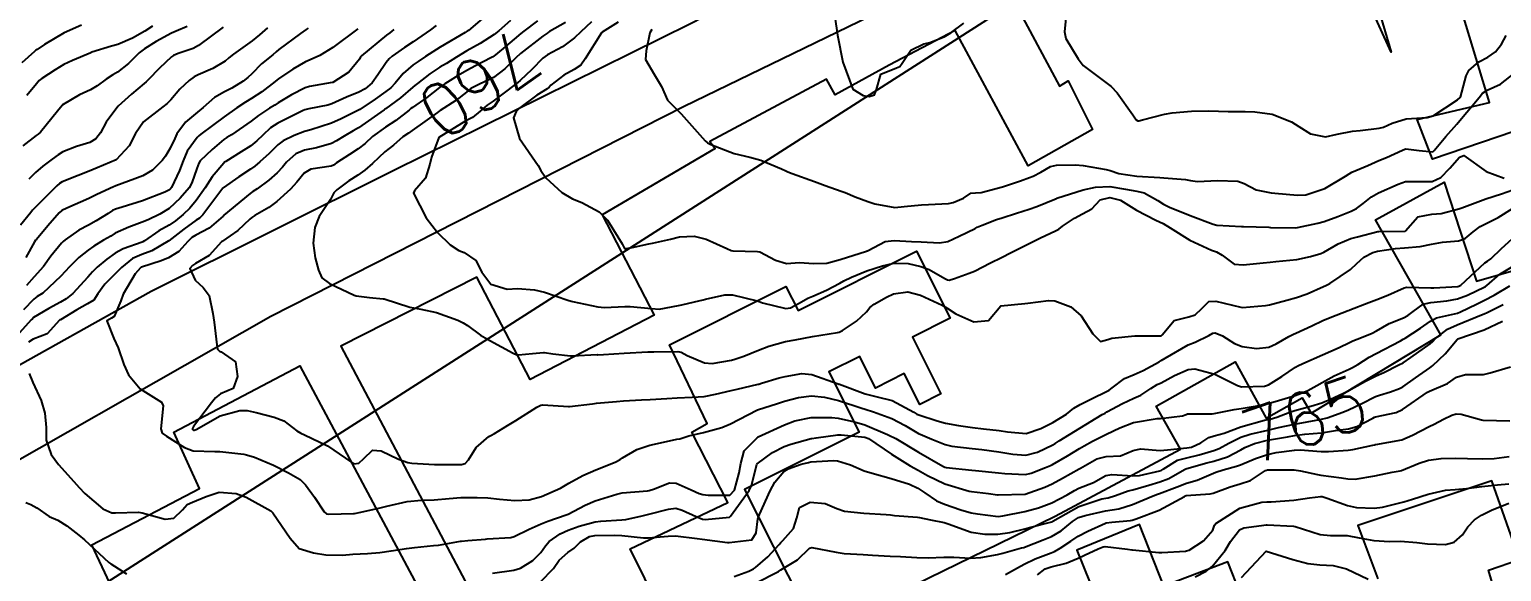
# Model space of a CAD drawing. Header units: metres. Extents: x 318500 to 325275, y 7408834 to 7428799.
# Drawn here: x 321971.7 to 322081.3, y 7422186.2 to 7422226.6 of the extents above; entities that cross this region are included whole.
import ezdxf
from ezdxf.enums import TextEntityAlignment as Align

# ---------------------------------------------------------------- set-up
doc = ezdxf.new("R2010")
doc.units = ezdxf.units.M
doc.header["$MEASUREMENT"] = 0
doc.layers.add('_TEXTO_CONGELA', color=45, linetype='Continuous', plot=False)
for name, color, linetype in [('Cotas', 45, 'Continuous'), ('Curvas de Nivel 1m', 11, 'Continuous'), ('Curvas de Nivel 5m', 15, 'Continuous'), ('Edificações', 30, 'Continuous'), ('Vias Primárias', 230, 'Continuous')]:
    doc.layers.add(name, color=color, linetype=linetype)
doc.styles.add('Style-STANDARD', font='STANDARD.shx')

msp = doc.modelspace()

# ---------------------------------------------------------------- linework, layer by layer
at = {"layer": '_TEXTO_CONGELA'}
msp.add_line((321755.82, 7422043.59), (322157.48, 7422300.57), dxfattribs=at)
at = {"layer": 'Curvas de Nivel 1m', "flags": 128}
for points, elevation in [([(322005.41, 7422227.38), (322004.37, 7422226.51), (322004.32, 7422226.47), (322004.28, 7422226.45), (322004.12, 7422226.36), (322002.27, 7422225.25), (322001.17, 7422224.56), (322000.63, 7422224.19), (322000.25, 7422223.94), (321999.51, 7422223.31), (321998.92, 7422222.58), (321998.59, 7422222.22), (321998.22, 7422221.95), (321997.42, 7422221.39), (321996.29, 7422220.62), (321996.2, 7422220.56), (321994.91, 7422219.92), (321994.19, 7422219.6), (321992.63, 7422219.11), (321992.18, 7422218.97), (321991.39, 7422218.68), (321990.57, 7422218.29), (321990.17, 7422217.98), (321989.53, 7422217.33), (321988.83, 7422216.71), (321988.46, 7422216.4), (321988.14, 7422216.17), (321987.27, 7422215.59), (321986.12, 7422214.79), (321986.1, 7422214.77), (321986.09, 7422214.75), (321986.02, 7422214.66), (321984.6, 7422212.77), (321984.34, 7422212.53), (321984.09, 7422212.36), (321983.17, 7422211.7), (321982.07, 7422210.83), (321982.05, 7422210.82), (321982.02, 7422210.8), (321980.79, 7422210.09), (321980.05, 7422209.81), (321979.37, 7422209.52), (321978.55, 7422208.85), (321978.03, 7422208.32), (321977.3, 7422207.59), (321976.79, 7422206.87), (321976.47, 7422206.42), (321976.01, 7422206.13), (321975.21, 7422205.69), (321973.99, 7422204.95), (321973.96, 7422204.94), (321973.93, 7422204.91), (321973.01, 7422203.89), (321971.97, 7422203.51), (321971.62, 7422203.29)], 763), ([(322007.51, 7422227.25), (322006.63, 7422226.48), (322006.28, 7422226.2), (322005.24, 7422225.53), (322004.26, 7422224.98), (322003.49, 7422224.52), (322002.73, 7422224.05), (322002.25, 7422223.76), (322001.51, 7422223.28), (322000.58, 7422222.56), (322000.39, 7422222.41), (322000.23, 7422222.27), (321999.31, 7422221.48), (321998.2, 7422220.67), (321998.16, 7422220.64), (321998.09, 7422220.59), (321996.19, 7422219.26), (321995.79, 7422219.02), (321995.11, 7422218.63), (321994.54, 7422218.27), (321994.17, 7422218.08), (321993.07, 7422217.75), (321992.16, 7422217.59), (321991.52, 7422217.32), (321990.83, 7422216.69), (321990.52, 7422216.32), (321990.14, 7422215.9), (321989.5, 7422215.34), (321988.64, 7422214.71), (321988.32, 7422214.51), (321988.12, 7422214.36), (321986.17, 7422212.75), (321986.13, 7422212.72), (321986.1, 7422212.68), (321985.08, 7422211.77), (321984.08, 7422211.26), (321983.77, 7422211.08), (321983.49, 7422210.79), (321982.82, 7422210.03), (321982.05, 7422209.57), (321981.5, 7422209.35), (321980.04, 7422208.88), (321980, 7422208.87), (321979.96, 7422208.83), (321979.57, 7422208.37), (321978.67, 7422206.85), (321978.5, 7422206.36), (321978, 7422205.2), (321977.79, 7422205.06), (321977.46, 7422204.87), (321977.97, 7422203.54), (321978.29, 7422202.85), (321978.72, 7422201.62), (321979.06, 7422200.84), (321979.92, 7422199.8), (321981.52, 7422198.81), (321981.64, 7422198.54), (321981.48, 7422196.81), (321981.57, 7422196.49), (321981.88, 7422196.27), (321983.22, 7422195.43), (321983.87, 7422195.18), (321985.49, 7422195.13), (321985.87, 7422195.14), (321987.65, 7422194.93), (321987.86, 7422194.89), (321988.44, 7422194.71), (321989.85, 7422194.11), (321990.98, 7422193.55), (321991.84, 7422193.04), (321992.24, 7422192.66), (321992.9, 7422191.73), (321993.62, 7422190.64), (321993.81, 7422190.48), (321993.99, 7422190.45), (321995.81, 7422190.51), (321995.9, 7422190.52), (321996.36, 7422190.61), (321997.81, 7422190.93), (321998.29, 7422191.06), (321999.82, 7422191.41), (322000.87, 7422191.5), (322001.82, 7422191.53), (322002.94, 7422191.64), (322003.82, 7422191.7), (322005.03, 7422191.7), (322005.82, 7422191.68), (322006.7, 7422191.59), (322007.82, 7422191.47), (322008.89, 7422191.52), (322009.82, 7422191.78), (322011.22, 7422192.41), (322011.61, 7422192.62), (322011.84, 7422192.76), (322012.89, 7422193.35), (322013.85, 7422193.77), (322014.3, 7422193.93), (322015.35, 7422194.36), (322015.67, 7422194.54), (322015.86, 7422194.67), (322016.92, 7422195.29), (322017.88, 7422195.61), (322018.45, 7422195.74), (322019.89, 7422196.04), (322020.11, 7422196.07), (322020.78, 7422196.29), (322021.89, 7422196.55), (322023.24, 7422196.92), (322023.9, 7422197.2), (322025.86, 7422198.22), (322025.9, 7422198.24), (322027.4, 7422198.72), (322027.92, 7422198.88), (322028.95, 7422199.16), (322029.93, 7422199.28), (322030.89, 7422199.19), (322031.92, 7422198.92), (322033.67, 7422198.35), (322033.91, 7422198.28), (322034.53, 7422198.1), (322035.91, 7422197.6), (322036.89, 7422197.07), (322037.89, 7422196.48), (322038.18, 7422196.34), (322038.88, 7422196.05), (322039.88, 7422195.65), (322040.38, 7422195.53), (322041.88, 7422195.36), (322042.61, 7422195.27), (322043.88, 7422195.1), (322044.91, 7422194.93), (322045.87, 7422194.87), (322046.74, 7422195.08), (322047.89, 7422195.64), (322048.07, 7422195.74), (322048.36, 7422195.92), (322049.9, 7422196.87), (322051.57, 7422197.88), (322051.78, 7422198), (322051.91, 7422198.08), (322053.08, 7422198.7), (322053.93, 7422199.1), (322054.44, 7422199.34), (322055.2, 7422199.83), (322055.65, 7422200.12), (322055.95, 7422200.26), (322056.96, 7422200.8), (322057.96, 7422201.23), (322058.47, 7422201.28), (322059.96, 7422200.89), (322061.64, 7422200.05), (322061.94, 7422199.95), (322063.65, 7422200.01), (322063.95, 7422200.11), (322064.95, 7422200.71), (322065.97, 7422201.42), (322066.14, 7422201.51), (322066.5, 7422201.68), (322067.98, 7422202.34), (322069.22, 7422202.88), (322069.99, 7422203.25), (322070.24, 7422203.37), (322070.88, 7422203.62), (322071.66, 7422203.94), (322072, 7422204.13), (322072.93, 7422204.68), (322074.01, 7422205.1), (322074.33, 7422205.26), (322074.72, 7422205.57), (322075.48, 7422206.1), (322076.03, 7422206.23), (322077.22, 7422206.35), (322078.03, 7422206.5), (322078.78, 7422206.78), (322080.05, 7422207.4), (322080.11, 7422207.43), (322080.2, 7422207.5), (322081.19, 7422208.35), (322082.06, 7422208.86)], 762), ([(322009.51, 7422227.22), (322008.5, 7422226.46), (322008.28, 7422226.28), (322006.96, 7422225.17), (322006.26, 7422224.59), (322006.2, 7422224.55), (322006.09, 7422224.49), (322004.89, 7422223.86), (322004.25, 7422223.53), (322003.6, 7422223.16), (322002.61, 7422222.53), (322002.39, 7422222.38), (322002.23, 7422222.25), (322001.27, 7422221.5), (322000.2, 7422220.76), (322000.09, 7422220.68), (321999.96, 7422220.57), (321998.97, 7422219.8), (321998.19, 7422219.31), (321997.23, 7422218.6), (321996.69, 7422218.09), (321996.17, 7422217.68), (321995.52, 7422217.26), (321994.56, 7422216.64), (321994.32, 7422216.47), (321994.15, 7422216.4), (321992.64, 7422216.17), (321992.14, 7422215.87), (321991.6, 7422215.21), (321991.12, 7422214.68), (321990.11, 7422213.76), (321989.5, 7422213.31), (321988.47, 7422212.72), (321988.24, 7422212.58), (321988.1, 7422212.44), (321987.21, 7422211.61), (321986.07, 7422210.8), (321986.04, 7422210.78), (321985.99, 7422210.75), (321985.08, 7422209.74), (321984.05, 7422209.13), (321983.83, 7422209), (321983.63, 7422208.78), (321984.03, 7422207.91), (321984.61, 7422207.36), (321985.06, 7422206.76), (321985.34, 7422205.42), (321985.44, 7422204.76), (321985.65, 7422203.07), (321985.69, 7422202.75), (321985.83, 7422202.62), (321985.96, 7422202.55), (321987.03, 7422201.81), (321987.19, 7422200.73), (321986.85, 7422199.82), (321985.92, 7422199.42), (321985.53, 7422199.14), (321985.25, 7422198.76), (321983.89, 7422196.99), (321983.82, 7422196.85), (321983.83, 7422196.78), (321983.89, 7422196.73), (321983.95, 7422196.72), (321984.1, 7422196.78), (321985.9, 7422197.78), (321987.36, 7422198.18), (321987.9, 7422198.18), (321988.57, 7422198.05), (321989.9, 7422197.68), (321990.62, 7422197.41), (321991.59, 7422196.67), (321991.89, 7422196.5), (321992.18, 7422196.37), (321993.87, 7422195.55), (321995.22, 7422194.63), (321995.85, 7422194.22), (321996.21, 7422194.26), (321996.58, 7422194.61), (321997.24, 7422195.22), (321997.87, 7422195.18), (321999.17, 7422194.57), (321999.86, 7422194.31), (322000.16, 7422194.25), (322001.85, 7422194.16), (322002.23, 7422194.16), (322003.85, 7422194.17), (322004.13, 7422194.23), (322004.39, 7422194.5), (322004.95, 7422195.42), (322005.89, 7422196.24), (322006.04, 7422196.32), (322006.31, 7422196.48), (322007.28, 7422197.08), (322007.9, 7422197.43), (322009.48, 7422198.44), (322009.76, 7422198.59), (322009.91, 7422198.61), (322011.83, 7422198.48), (322011.91, 7422198.49), (322013.61, 7422198.69), (322013.92, 7422198.73), (322015.41, 7422198.87), (322015.92, 7422198.91), (322017.26, 7422198.99), (322017.92, 7422199.01), (322019.16, 7422199.08), (322019.92, 7422199.13), (322021.04, 7422199.17), (322021.92, 7422199.24), (322022.78, 7422199.4), (322023.93, 7422199.67), (322024.39, 7422199.78), (322025.94, 7422200.15), (322026, 7422200.16), (322026.2, 7422200.22), (322027.52, 7422200.62), (322027.95, 7422200.73), (322029.19, 7422200.94), (322029.95, 7422200.87), (322031.9, 7422200.18), (322031.94, 7422200.16), (322032, 7422200.14), (322033.93, 7422199.43), (322034.81, 7422199.21), (322035.92, 7422198.92), (322037.54, 7422198.07), (322037.77, 7422197.92), (322037.91, 7422197.86), (322039.29, 7422197.42), (322039.9, 7422197.25), (322040.86, 7422197.06), (322041.9, 7422196.92), (322042.72, 7422196.82), (322043.9, 7422196.69), (322044.51, 7422196.59), (322045.9, 7422196.47), (322046.99, 7422196.84), (322047.9, 7422197.29), (322048.9, 7422197.92), (322049.46, 7422198.37), (322049.92, 7422198.63), (322050.76, 7422199.06), (322051.94, 7422199.63), (322052.1, 7422199.71), (322052.31, 7422199.87), (322053.24, 7422200.57), (322053.96, 7422200.88), (322054.63, 7422201.17), (322055.82, 7422201.82), (322055.97, 7422201.91), (322056.25, 7422202.09), (322057.98, 7422203.07), (322058.48, 7422203.29), (322059.5, 7422203.77), (322059.81, 7422203.95), (322059.99, 7422203.98), (322060.53, 7422203.76), (322061.43, 7422203.19), (322061.98, 7422202.96), (322063.07, 7422202.81), (322063.98, 7422202.91), (322064.53, 7422203.16), (322065.46, 7422203.7), (322065.81, 7422203.88), (322065.99, 7422203.96), (322067.17, 7422204.5), (322068.01, 7422204.89), (322068.55, 7422205.11), (322069.89, 7422205.63), (322069.98, 7422205.67), (322070.02, 7422205.68), (322071.42, 7422206.23), (322072.03, 7422206.47), (322072.84, 7422206.79), (322074.05, 7422207.34), (322074.25, 7422207.37), (322076.05, 7422207.33), (322076.27, 7422207.33), (322078.05, 7422207.42), (322078.13, 7422207.44), (322078.27, 7422207.53), (322080.07, 7422209.18), (322080.25, 7422209.31), (322080.5, 7422209.5), (322081.3, 7422210.27), (322082.09, 7422210.99)], 761), ([(322031.67, 7422227.51), (322031.86, 7422226.15), (322032.26, 7422224.14), (322032.99, 7422222.13), (322033.77, 7422221.66), (322034.22, 7422221.58), (322034.61, 7422221.72), (322034.77, 7422222.1), (322035.09, 7422223.26), (322036.25, 7422223.72), (322036.51, 7422223.83), (322036.68, 7422224.08), (322037.31, 7422225.04), (322038.28, 7422225.5), (322038.73, 7422225.61), (322039.79, 7422226.04), (322040.29, 7422226.33), (322041.27, 7422227.05)], 756), ([(322048.9, 7422227.92), (322048.77, 7422226.4), (322048.87, 7422225.92), (322049.77, 7422224.4), (322050.15, 7422223.9), (322050.26, 7422223.81), (322050.56, 7422223.59), (322052.24, 7422222.34), (322052.68, 7422221.87), (322053.86, 7422220.21), (322054.11, 7422219.85), (322054.21, 7422219.77), (322054.29, 7422219.76), (322054.58, 7422219.84), (322056.21, 7422220.28), (322056.78, 7422220.37), (322058.22, 7422220.5), (322059.48, 7422220.52), (322060.22, 7422220.49), (322060.94, 7422220.48), (322062.22, 7422220.47), (322062.94, 7422220.45), (322064.22, 7422220.27), (322065.66, 7422219.7), (322066.21, 7422219.36), (322067.07, 7422218.8), (322068.19, 7422218.57), (322069.06, 7422218.79), (322070.2, 7422218.99), (322070.77, 7422219.06), (322072.2, 7422219.22), (322072.51, 7422219.3), (322073.15, 7422219.6), (322074.21, 7422219.93), (322075.76, 7422220.02), (322076.22, 7422220.14), (322078.02, 7422221.33), (322078.23, 7422221.5), (322078.25, 7422221.53), (322078.66, 7422223.12), (322078.88, 7422223.52), (322079.61, 7422224.17), (322080.28, 7422224.52), (322080.86, 7422224.92), (322081.31, 7422225.49), (322081.66, 7422226.12)], 756), ([(322001.96, 7422226.87), (322001.54, 7422226.55), (322000.27, 7422225.67), (321999.61, 7422225.23), (321998.69, 7422224.59), (321998.46, 7422224.39), (321998.25, 7422224.13), (321997.64, 7422223.2), (321997.2, 7422222.61), (321996.69, 7422222.15), (321996.22, 7422221.9), (321995.3, 7422221.54), (321994.21, 7422221.05), (321993.9, 7422220.94), (321992.49, 7422220.67), (321992.2, 7422220.59), (321992.08, 7422220.55), (321990.19, 7422219.6), (321989.64, 7422219.25), (321989.06, 7422218.71), (321988.62, 7422218.27), (321988.17, 7422217.92), (321987.44, 7422217.45), (321986.31, 7422216.75), (321986.21, 7422216.68), (321986.15, 7422216.63), (321985.29, 7422215.61), (321984.77, 7422214.77), (321984.11, 7422213.83), (321983.62, 7422213.27), (321983.13, 7422212.79), (321982.57, 7422212.32), (321982.09, 7422212.01), (321981.32, 7422211.57), (321980.26, 7422210.83), (321980.14, 7422210.76), (321980.07, 7422210.73), (321978.67, 7422210.24), (321978.06, 7422209.9), (321977.46, 7422209.46), (321976.74, 7422208.87), (321976.39, 7422208.53), (321976.03, 7422208.13), (321974.91, 7422206.9), (321974.42, 7422206.5), (321974.01, 7422206.25), (321973.14, 7422205.79), (321971.99, 7422205.11), (321971.91, 7422205.03), (321971.82, 7422204.94), (321970.94, 7422203.98)], 764), ([(321989.42, 7422226.71), (321988.82, 7422226.17), (321988.27, 7422225.73), (321986.88, 7422224.74), (321986.53, 7422224.47), (321986.25, 7422224.22), (321985.35, 7422223.66), (321984.24, 7422223.19), (321983.96, 7422223.06), (321983.58, 7422222.79), (321982.89, 7422222.12), (321982.21, 7422221.33), (321981.95, 7422221.06), (321981.62, 7422220.81), (321980.19, 7422219.69), (321979.59, 7422218.84), (321979.11, 7422217.91), (321978.15, 7422216.86), (321976.74, 7422216.28), (321976.14, 7422216.03), (321975.32, 7422215.71), (321974.12, 7422215.23), (321973.93, 7422215.11), (321973.72, 7422214.92), (321972.1, 7422213.31), (321971.92, 7422213.12), (321971.78, 7422212.94), (321971.02, 7422212.01)], 768), ([(321975.56, 7422226.89), (321974.27, 7422226.34), (321972.8, 7422225.47), (321972.26, 7422225.1), (321972.17, 7422225.03), (321972.07, 7422224.94), (321971.11, 7422224.09)], 772), ([(321992.43, 7422226.67), (321992.28, 7422226.57), (321991.88, 7422226.28), (321990.26, 7422225.08), (321990.05, 7422224.91), (321989.8, 7422224.7), (321988.96, 7422224.01), (321988.24, 7422223.27), (321987.96, 7422223), (321987.61, 7422222.73), (321986.76, 7422222.21), (321986.22, 7422221.93), (321985.46, 7422221.51), (321984.63, 7422220.77), (321984.2, 7422220.42), (321983.3, 7422219.68), (321982.67, 7422218.8), (321982.51, 7422218.46), (321982.16, 7422217.73), (321981.81, 7422217.15), (321981.58, 7422216.81), (321980.86, 7422216.1), (321980.13, 7422215.68), (321979.53, 7422215.44), (321978.12, 7422214.93), (321978.07, 7422214.91), (321977.95, 7422214.86), (321976.7, 7422214.28), (321976.11, 7422213.99), (321974.47, 7422213.27), (321974.1, 7422213.08), (321973.9, 7422212.91), (321973.06, 7422211.95), (321972.2, 7422210.94), (321972.14, 7422210.87), (321972.07, 7422210.75), (321971.41, 7422209.59)], 767), ([(321996.14, 7422226.62), (321994.27, 7422225.24), (321993.32, 7422224.65), (321992.59, 7422224.33), (321992.25, 7422224.17), (321991.3, 7422223.63), (321990.23, 7422222.91), (321990.12, 7422222.82), (321989.99, 7422222.7), (321988.99, 7422221.94), (321988.21, 7422221.43), (321987.77, 7422221.16), (321987.13, 7422220.74), (321986.19, 7422220.08), (321984.44, 7422218.78), (321984.3, 7422218.66), (321984.18, 7422218.53), (321983.44, 7422217.5), (321983.13, 7422216.79), (321982.86, 7422216.07), (321982.27, 7422214.8), (321982.2, 7422214.71), (321982.12, 7422214.64), (321981.77, 7422214.46), (321980.11, 7422213.82), (321978.59, 7422213.33), (321978.1, 7422213.18), (321977.88, 7422213.08), (321977.54, 7422212.87), (321976.66, 7422212.31), (321976.09, 7422212), (321975.36, 7422211.62), (321974.34, 7422210.91), (321974.19, 7422210.78), (321974.07, 7422210.66), (321973.29, 7422209.68), (321972.72, 7422208.93), (321972.03, 7422208.16), (321971.47, 7422207.5)], 766), ([(321980.86, 7422226.82), (321980.28, 7422226.45), (321979.35, 7422225.93), (321978.27, 7422225.47), (321977.8, 7422225.33), (321976.33, 7422224.88), (321976.28, 7422224.86), (321976.26, 7422224.85), (321974.88, 7422224.27), (321974.25, 7422223.97), (321973.59, 7422223.57), (321972.61, 7422222.93), (321972.4, 7422222.77), (321972.22, 7422222.54), (321971.5, 7422221.66)], 771), ([(321986.12, 7422226.75), (321984.27, 7422225.38), (321983.87, 7422225.17), (321982.77, 7422224.79), (321982.41, 7422224.65), (321982.26, 7422224.54), (321981.36, 7422223.7), (321980.52, 7422222.83), (321980.38, 7422222.68), (321980.23, 7422222.56), (321979.29, 7422221.77), (321978.3, 7422220.86), (321978.2, 7422220.75), (321977.39, 7422219.67), (321976.97, 7422218.87), (321976.63, 7422218.42), (321976.17, 7422218.17), (321975.19, 7422217.87), (321974.16, 7422217.45), (321973.83, 7422217.24), (321973.38, 7422216.92), (321972.67, 7422216.4), (321972.13, 7422215.93), (321971.65, 7422215.42)], 769), ([(322013.55, 7422227.14), (322012.74, 7422226.4), (322012.28, 7422225.96), (322011.39, 7422225.29), (322010.26, 7422224.69), (322009.92, 7422224.44), (322009.1, 7422223.6), (322008.23, 7422222.79), (322008.06, 7422222.64), (322007.85, 7422222.47), (322006.21, 7422221.25), (322005.76, 7422220.94), (322005.24, 7422220.5), (322004.68, 7422220.02), (322004.19, 7422219.76), (322002.18, 7422218.54), (322001.63, 7422217.07), (322001.49, 7422216.55), (322001.19, 7422215.5), (322000.36, 7422214.56), (322000.29, 7422214.39), (322001.24, 7422212.55), (322002.08, 7422211.46), (322003.01, 7422210.53), (322003.66, 7422210.11), (322004.06, 7422209.95), (322004.92, 7422209.36), (322005.37, 7422208.49), (322006.04, 7422207.59), (322007.26, 7422207.24), (322008.03, 7422207.27), (322009.3, 7422207.17), (322010.03, 7422207.01), (322011.77, 7422206.41), (322012.02, 7422206.33), (322012.12, 7422206.3), (322014.01, 7422205.91), (322014.51, 7422205.87), (322016.01, 7422205.94), (322016.42, 7422205.94), (322018.01, 7422205.78), (322018.58, 7422205.75), (322020.02, 7422206), (322020.26, 7422206.06), (322021.2, 7422206.28), (322021.86, 7422206.44), (322022.02, 7422206.48), (322023.47, 7422206.81), (322024.03, 7422206.81), (322025.88, 7422206.37), (322026.02, 7422206.31), (322026.28, 7422206.22), (322028.01, 7422205.8), (322028.37, 7422205.83), (322029, 7422206.18), (322029.65, 7422206.55), (322030.03, 7422206.71), (322031.04, 7422207.15), (322032.04, 7422207.67), (322032.34, 7422207.84), (322032.89, 7422208.13), (322034.05, 7422208.59), (322035.2, 7422208.96), (322036.06, 7422209.16), (322037.11, 7422209.13), (322038.06, 7422208.92), (322038.69, 7422208.69), (322039.84, 7422208.03), (322040.05, 7422207.93), (322040.17, 7422207.91), (322040.57, 7422208.02), (322041.66, 7422208.41), (322042.06, 7422208.58), (322043.26, 7422209.19), (322044.07, 7422209.6), (322044.8, 7422209.97), (322045.64, 7422210.39), (322046.08, 7422210.61), (322046.97, 7422211.06), (322048.09, 7422211.58), (322048.33, 7422211.7), (322048.62, 7422211.92), (322049.5, 7422212.52), (322050.11, 7422212.83), (322050.79, 7422213.22), (322051.41, 7422213.88), (322052.13, 7422214.05), (322052.93, 7422213.86), (322054.12, 7422213.12), (322055.57, 7422212.36), (322056.1, 7422212.11), (322056.62, 7422211.81), (322058.09, 7422210.88), (322059.71, 7422210.14), (322060.07, 7422210), (322060.49, 7422209.76), (322061.39, 7422209.08), (322062.06, 7422209.04), (322063.55, 7422209.2), (322064.07, 7422209.25), (322064.49, 7422209.28), (322066.07, 7422209.45), (322067.08, 7422209.67), (322067.85, 7422209.89), (322068.07, 7422209.99), (322069.13, 7422210.6), (322070.09, 7422211), (322070.58, 7422211.14), (322072.1, 7422211.52), (322072.18, 7422211.53), (322074.1, 7422211.55), (322074.12, 7422211.56), (322074.15, 7422211.58), (322075.07, 7422212.61), (322076.12, 7422212.82), (322076.8, 7422212.87), (322078.13, 7422213.21), (322078.35, 7422213.3), (322078.94, 7422213.52), (322080.13, 7422213.95), (322081.3, 7422214.33), (322082.14, 7422214.62)], 759), ([(322015.53, 7422227.12), (322014.33, 7422226.38), (322014.28, 7422226.34), (322013.08, 7422224.4), (322012.74, 7422223.92), (322012.25, 7422223.6), (322011.49, 7422223.17), (322010.52, 7422222.43), (322010.38, 7422222.28), (322010.23, 7422222.15), (322009.47, 7422221.69), (322008.21, 7422220.74), (322007.94, 7422220.46), (322007.73, 7422219.99), (322008.18, 7422218.46), (322009.56, 7422216.44), (322009.77, 7422216.06), (322010.14, 7422215.53), (322011.33, 7422214.42), (322012.12, 7422213.97), (322012.83, 7422213.69), (322014.11, 7422212.98), (322014.73, 7422212.37), (322015.82, 7422210.61), (322015.94, 7422210.35), (322015.99, 7422210.27), (322016.07, 7422210.25), (322016.57, 7422210.34), (322017.81, 7422210.6), (322018.07, 7422210.65), (322019.43, 7422210.96), (322020.08, 7422211.12), (322021.18, 7422211.18), (322022.08, 7422210.95), (322023.61, 7422210.25), (322023.93, 7422210.11), (322024.07, 7422210.09), (322025.89, 7422210.04), (322026.07, 7422210.01), (322027.24, 7422209.38), (322028.06, 7422209.15), (322029.03, 7422209.21), (322030.06, 7422209.15), (322031.07, 7422209.17), (322032.06, 7422209.44), (322034.02, 7422210.06), (322034.07, 7422210.08), (322034.09, 7422210.09), (322034.13, 7422210.11), (322035.4, 7422210.78), (322036.08, 7422210.85), (322037.37, 7422210.78), (322038.08, 7422210.75), (322039.45, 7422210.67), (322040.08, 7422210.77), (322040.93, 7422211.18), (322042.1, 7422211.76), (322042.26, 7422211.84), (322042.62, 7422212), (322043.69, 7422212.41), (322044.11, 7422212.55), (322045.18, 7422212.9), (322046.12, 7422213.19), (322046.69, 7422213.38), (322048.03, 7422213.93), (322048.1, 7422213.96), (322048.13, 7422213.97), (322048.2, 7422214), (322050.14, 7422214.64), (322051.07, 7422214.82), (322052.14, 7422214.87), (322053.31, 7422214.69), (322054.14, 7422214.53), (322054.7, 7422214.4), (322055.7, 7422213.83), (322056.13, 7422213.56), (322056.59, 7422213.35), (322058.11, 7422212.72), (322059.82, 7422212.06), (322060.1, 7422211.99), (322061.94, 7422211.9), (322062.1, 7422211.89), (322063.98, 7422211.84), (322064.1, 7422211.83), (322065.98, 7422211.81), (322066.1, 7422211.82), (322067.63, 7422212.14), (322068.11, 7422212.27), (322069.11, 7422212.64), (322070.12, 7422213.05), (322070.51, 7422213.24), (322070.99, 7422213.62), (322071.63, 7422214.12), (322072.14, 7422214.41), (322073.61, 7422215.05), (322074.15, 7422215.24), (322074.47, 7422215.25), (322076.15, 7422215.26), (322076.79, 7422215.55), (322077.46, 7422216.24), (322078.17, 7422217.06), (322078.5, 7422217.2), (322080.16, 7422216), (322081.5, 7422215.49)], 758), ([(322018.04, 7422226.59), (322017.88, 7422226.33), (322017.62, 7422224.98), (322017.57, 7422224.34), (322018.24, 7422223.2), (322018.76, 7422222.32), (322019.21, 7422221.31), (322020.21, 7422220.3), (322022.01, 7422218.27), (322022.18, 7422218.14), (322022.43, 7422218.01), (322024.17, 7422217.33), (322025.33, 7422217.07), (322026.16, 7422216.84), (322027.68, 7422216.2), (322028, 7422216.05), (322028.15, 7422215.98), (322028.48, 7422215.86), (322030.14, 7422215.24), (322030.93, 7422214.95), (322032.13, 7422214.53), (322032.42, 7422214.42), (322033.18, 7422214.12), (322034.12, 7422213.77), (322034.64, 7422213.59), (322036.12, 7422213.32), (322036.82, 7422213.38), (322038.12, 7422213.52), (322038.63, 7422213.54), (322040.12, 7422213.61), (322040.47, 7422213.68), (322041.23, 7422214.02), (322041.78, 7422214.37), (322042.13, 7422214.41), (322042.56, 7422214.43), (322044.14, 7422214.86), (322045.49, 7422215.31), (322046.15, 7422215.54), (322046.44, 7422215.66), (322046.99, 7422215.94), (322047.72, 7422216.37), (322048.16, 7422216.47), (322049.58, 7422216.49), (322050.16, 7422216.45), (322051.87, 7422216.15), (322052.15, 7422216.08), (322052.8, 7422215.86), (322054.15, 7422215.65), (322055.86, 7422215.54), (322056.15, 7422215.52), (322057.76, 7422215.41), (322058.15, 7422215.33), (322058.67, 7422215.26), (322060.15, 7422215.33), (322061.68, 7422215.28), (322062.14, 7422215.11), (322063.04, 7422214.63), (322064.14, 7422214.41), (322065.55, 7422214.29), (322066.14, 7422214.23), (322066.73, 7422214.27), (322068.14, 7422214.73), (322069.69, 7422215.64), (322069.96, 7422215.83), (322070.15, 7422215.94), (322071.34, 7422216.45), (322072.17, 7422216.81), (322072.73, 7422217.05), (322073.93, 7422217.58), (322074.1, 7422217.66), (322074.18, 7422217.68), (322075.18, 7422217.57), (322076.18, 7422217.47), (322076.24, 7422217.5), (322076.29, 7422217.56), (322077.15, 7422218.6), (322077.97, 7422219.53), (322078.21, 7422219.8), (322079.65, 7422221.51), (322079.9, 7422221.84), (322080.24, 7422222.07), (322081.23, 7422222.5), (322082.26, 7422223.32)], 757), ([(321971.67, 7422200.94), (321971.93, 7422200.27), (321972.56, 7422198.93), (321972.83, 7422197.99), (321972.92, 7422196.92), (321972.92, 7422195.97), (321973.3, 7422194.92), (321973.85, 7422194.17), (321974.98, 7422192.89), (321975.4, 7422192.46), (321975.82, 7422192.01), (321977.15, 7422190.87), (321977.81, 7422190.57), (321978.1, 7422190.56), (321979.81, 7422190.6), (321980.09, 7422190.55), (321981.8, 7422190.1), (321982.44, 7422190.16), (321983.08, 7422190.79), (321983.42, 7422191.17), (321983.82, 7422191.35), (321984.85, 7422191.79), (321985.82, 7422192.1), (321987.09, 7422192), (321987.82, 7422191.72), (321989.66, 7422190.7), (321989.81, 7422190.57), (321991.1, 7422188.68), (321991.77, 7422187.9), (321992.83, 7422187.58), (321993.76, 7422187.43), (321994.99, 7422187.4), (321995.76, 7422187.47), (321996.85, 7422187.52), (321997.77, 7422187.61), (321998.61, 7422187.74), (321999.77, 7422187.9), (322000.35, 7422187.97), (322001.77, 7422188.12), (322002.15, 7422188.16), (322003.78, 7422188.44), (322003.85, 7422188.44), (322004.33, 7422188.5), (322005.65, 7422188.61), (322005.78, 7422188.62), (322007.52, 7422188.73), (322007.79, 7422188.81), (322008.89, 7422189.35), (322009.8, 7422189.75), (322010.28, 7422189.94), (322011.65, 7422190.4), (322011.81, 7422190.47), (322013.07, 7422191.14), (322013.82, 7422191.46), (322015.43, 7422191.96), (322015.83, 7422192.04), (322017.7, 7422192.19), (322017.83, 7422192.22), (322017.91, 7422192.24), (322018.15, 7422192.32), (322019.34, 7422192.8), (322019.84, 7422192.77), (322020.97, 7422192.28), (322021.56, 7422192.01), (322021.83, 7422191.93), (322022.22, 7422191.87), (322023.83, 7422191.89), (322024.19, 7422192.24), (322024.54, 7422193.54), (322024.65, 7422194.24), (322024.92, 7422195.19), (322025.89, 7422196.18), (322025.91, 7422196.2), (322025.95, 7422196.22), (322027.9, 7422197.12), (322028.68, 7422197.41), (322029.9, 7422197.66), (322031.43, 7422197.67), (322031.9, 7422197.61), (322033.13, 7422197.35), (322033.9, 7422197.12), (322035.59, 7422196.4), (322035.89, 7422196.26), (322036, 7422196.2), (322036.19, 7422196.09), (322037.88, 7422195.09), (322039.71, 7422194.03), (322039.86, 7422193.96), (322039.95, 7422193.93), (322041.86, 7422193.75), (322042.14, 7422193.72), (322043.85, 7422193.54), (322044.33, 7422193.5), (322045.85, 7422193.43), (322046.29, 7422193.51), (322047.35, 7422193.94), (322047.71, 7422194.08), (322047.86, 7422194.16), (322048.98, 7422194.81), (322049.88, 7422195.36), (322050.22, 7422195.56), (322050.84, 7422195.89), (322051.9, 7422196.42), (322052.87, 7422196.89), (322053.9, 7422197.3), (322055.66, 7422197.58), (322055.91, 7422197.59), (322057.55, 7422197.8), (322057.81, 7422197.9), (322057.91, 7422197.94), (322059.75, 7422197.94), (322059.91, 7422197.96), (322061.4, 7422198.26), (322061.92, 7422198.33), (322063.11, 7422198.53), (322063.92, 7422198.71), (322064.7, 7422198.93), (322065.93, 7422199.31), (322066.22, 7422199.41), (322066.88, 7422199.68), (322067.56, 7422200.05), (322067.95, 7422200.28), (322068.84, 7422200.77), (322069.96, 7422201.26), (322070.21, 7422201.38), (322070.6, 7422201.62), (322071.44, 7422202.15), (322071.98, 7422202.43), (322073.79, 7422203.38), (322073.99, 7422203.5), (322074.12, 7422203.58), (322075.26, 7422204.31), (322076.01, 7422204.85), (322076.47, 7422205.09), (322078.02, 7422205.45), (322078.25, 7422205.53), (322079.43, 7422206.11), (322080.03, 7422206.4), (322080.75, 7422206.78), (322081.92, 7422207.48)], 763), ([(322006.17, 7422186.06), (322007.75, 7422186.28), (322008.25, 7422186.45), (322009.18, 7422187.01), (322009.77, 7422187.6), (322010.11, 7422188.09), (322010.39, 7422188.42), (322011.2, 7422189), (322011.79, 7422189.28), (322012.61, 7422189.58), (322013.8, 7422189.88), (322014.24, 7422189.94), (322015.81, 7422190.04), (322016.09, 7422190.07), (322017.31, 7422190.33), (322017.81, 7422190.46), (322019.28, 7422190.84), (322019.82, 7422190.9), (322020.29, 7422190.77), (322021.34, 7422190.28), (322021.81, 7422190.1), (322022.01, 7422190.07), (322023.81, 7422190.23), (322023.88, 7422190.32), (322025.29, 7422192.23), (322025.46, 7422192.6), (322025.86, 7422194.17), (322025.87, 7422194.21), (322027.01, 7422195.06), (322027.88, 7422195.51), (322028.39, 7422195.68), (322029.89, 7422196.09), (322029.95, 7422196.11), (322030.28, 7422196.16), (322031.89, 7422196.37), (322032.12, 7422196.37), (322033.89, 7422196.21), (322034.16, 7422196.11), (322035.87, 7422194.94), (322037.28, 7422194.07), (322037.86, 7422193.74), (322038.56, 7422193.34), (322039.84, 7422192.73), (322041.66, 7422192.18), (322041.83, 7422192.15), (322043.11, 7422191.99), (322043.76, 7422191.91), (322043.83, 7422191.91), (322045.83, 7422191.95), (322047.3, 7422192.47), (322047.84, 7422192.71), (322048.62, 7422193.14), (322049.86, 7422193.84), (322049.9, 7422193.86), (322049.96, 7422193.9), (322051.17, 7422194.58), (322051.87, 7422194.77), (322052.92, 7422194.81), (322053.88, 7422195.2), (322054.41, 7422195.32), (322055.88, 7422195.21), (322056.43, 7422195.26), (322057.88, 7422195.41), (322058.21, 7422195.46), (322058.92, 7422195.78), (322059.5, 7422196.17), (322059.9, 7422196.29), (322060.65, 7422196.51), (322061.9, 7422196.98), (322063.65, 7422197.46), (322063.91, 7422197.51), (322064.07, 7422197.55), (322064.58, 7422197.7), (322065.55, 7422198.06), (322065.92, 7422198.18), (322067.1, 7422198.5), (322067.93, 7422198.76), (322068.57, 7422199.02), (322069.86, 7422199.63), (322069.91, 7422199.66), (322069.94, 7422199.68), (322071.18, 7422200.38), (322071.96, 7422200.78), (322072.53, 7422201.03), (322073.67, 7422201.58), (322073.97, 7422201.75), (322074.54, 7422202.14), (322075.99, 7422203.16), (322076.2, 7422203.34), (322076.39, 7422203.55), (322077.29, 7422204.24), (322078.01, 7422204.56), (322079.82, 7422205.31), (322080.02, 7422205.4), (322080.24, 7422205.5), (322081.42, 7422206.09)], 764), ([(322024.16, 7422185.82), (322025.26, 7422186.22), (322025.6, 7422186.38), (322025.75, 7422186.48), (322026.68, 7422187.29), (322027.51, 7422188.19), (322027.63, 7422188.35), (322027.78, 7422188.51), (322028.58, 7422189.4), (322028.84, 7422190.18), (322029.04, 7422190.96), (322029.82, 7422191.36), (322030.93, 7422191.26), (322031.82, 7422190.88), (322032.37, 7422190.69), (322033.81, 7422190.54), (322035.47, 7422190.44), (322035.81, 7422190.4), (322036.09, 7422190.37), (322037.81, 7422190.24), (322037.97, 7422190.22), (322038.79, 7422190.05), (322039.81, 7422189.84), (322040.09, 7422189.74), (322041.8, 7422189.12), (322042.83, 7422188.96), (322043.79, 7422188.97), (322044.68, 7422189.09), (322045.8, 7422189.36), (322046.26, 7422189.49), (322047.81, 7422189.88), (322047.84, 7422189.9), (322047.89, 7422189.93), (322049.82, 7422191.04), (322051.55, 7422191.6), (322051.83, 7422191.65), (322052.01, 7422191.69), (322052.56, 7422191.86), (322053.5, 7422192.19), (322053.84, 7422192.28), (322055.04, 7422192.63), (322055.85, 7422192.86), (322056.54, 7422193.12), (322057.7, 7422193.79), (322057.8, 7422193.85), (322057.86, 7422193.87), (322059.36, 7422194.28), (322059.87, 7422194.41), (322060.89, 7422194.74), (322061.88, 7422195.26), (322062.19, 7422195.43), (322062.92, 7422195.72), (322063.89, 7422195.98), (322065.37, 7422196.23), (322065.9, 7422196.32), (322066.65, 7422196.43), (322067.9, 7422196.53), (322068.95, 7422196.69), (322069.9, 7422196.83), (322070.54, 7422196.99), (322071.71, 7422197.61), (322071.84, 7422197.68), (322071.91, 7422197.71), (322073.45, 7422198.05), (322073.92, 7422198.25), (322075.8, 7422199.55), (322075.88, 7422199.61), (322075.94, 7422199.64), (322077.27, 7422200.21), (322077.96, 7422200.66), (322078.61, 7422200.87), (322079.96, 7422200.88), (322080.47, 7422200.99), (322081.97, 7422201.43)], 766), ([(322025.74, 7422185.32), (322027.47, 7422186.19), (322027.63, 7422186.31), (322027.75, 7422186.39), (322028.89, 7422187.06), (322029.78, 7422187.92), (322029.95, 7422187.99), (322031.77, 7422187.62), (322032.36, 7422187.54), (322033.77, 7422187.45), (322034.46, 7422187.41), (322035.77, 7422187.34), (322036.55, 7422187.3), (322037.77, 7422187.23), (322038.61, 7422187.21), (322039.77, 7422187.27), (322040.53, 7422187.26), (322041.77, 7422187.18), (322042.53, 7422187.24), (322043.77, 7422187.46), (322044.18, 7422187.56), (322045.57, 7422187.95), (322045.74, 7422187.99), (322045.78, 7422188.01), (322047.17, 7422188.56), (322047.79, 7422188.79), (322048.51, 7422189.21), (322049.35, 7422189.91), (322049.81, 7422190.21), (322050.29, 7422190.37), (322051.82, 7422190.7), (322052.81, 7422190.87), (322053.82, 7422191.17), (322055.37, 7422191.83), (322055.69, 7422191.96), (322055.83, 7422192.01), (322057.14, 7422192.5), (322057.84, 7422192.76), (322058.63, 7422193), (322059.86, 7422193.52), (322060.03, 7422193.6), (322060.57, 7422193.76), (322061.58, 7422194.03), (322061.87, 7422194.13), (322062.99, 7422194.61), (322063.88, 7422194.92), (322064.52, 7422195.06), (322065.88, 7422195.24), (322066.31, 7422195.25), (322067.88, 7422195.13), (322068.42, 7422195.12), (322069.88, 7422195.22), (322070.23, 7422195.28), (322071.72, 7422195.61), (322071.86, 7422195.64), (322071.89, 7422195.65), (322071.94, 7422195.66), (322073.89, 7422196.01), (322074.68, 7422196.35), (322075.91, 7422197), (322076.29, 7422197.17), (322076.98, 7422197.54), (322077.61, 7422197.85), (322077.92, 7422197.93), (322078.31, 7422197.91), (322079.81, 7422197.5), (322079.92, 7422197.47), (322079.95, 7422197.47), (322081.92, 7422197.42)], 767), ([(322044.36, 7422185.97), (322045.25, 7422186.46), (322045.76, 7422186.73), (322046.57, 7422187.14), (322047.77, 7422187.59), (322048.02, 7422187.69), (322048.44, 7422187.92), (322049.24, 7422188.45), (322049.79, 7422188.83), (322050.49, 7422189.2), (322051.81, 7422189.8), (322051.86, 7422189.82), (322052.29, 7422189.87), (322053.68, 7422189.99), (322053.81, 7422190.02), (322054.09, 7422190.12), (322055.82, 7422190.77), (322057.7, 7422191.79), (322057.78, 7422191.84), (322057.83, 7422191.85), (322059.62, 7422191.98), (322059.83, 7422192.02), (322061.09, 7422192.51), (322061.84, 7422192.73), (322062.6, 7422192.98), (322063.74, 7422193.71), (322063.82, 7422193.75), (322063.86, 7422193.76), (322065.78, 7422193.77), (322065.86, 7422193.77), (322066.34, 7422193.68), (322067.61, 7422193.42), (322067.86, 7422193.38), (322069.4, 7422193.18), (322069.85, 7422193.1), (322070.4, 7422193.08), (322071.86, 7422193.33), (322073.16, 7422193.59), (322073.75, 7422193.69), (322073.86, 7422193.72), (322075.17, 7422194.26), (322075.87, 7422194.49), (322076.81, 7422194.61), (322077.88, 7422194.63), (322078.77, 7422194.62), (322079.88, 7422194.59), (322080.75, 7422194.61), (322081.88, 7422194.77)], 768), ([(322046.74, 7422185.94), (322047.31, 7422186.39), (322047.76, 7422186.54), (322048.88, 7422186.8), (322049.77, 7422187.18), (322050.26, 7422187.4), (322051.28, 7422187.88), (322051.63, 7422188.03), (322051.78, 7422188.05), (322053.46, 7422187.85), (322053.78, 7422187.8), (322053.83, 7422187.8), (322055.78, 7422187.6), (322056, 7422187.6), (322057.78, 7422187.71), (322057.84, 7422187.72), (322058.04, 7422187.79), (322059.1, 7422188.47), (322059.8, 7422189.28), (322059.94, 7422189.63), (322060.04, 7422189.77), (322061.82, 7422190.9), (322063.46, 7422191.35), (322063.83, 7422191.38), (322064.14, 7422191.39), (322065.83, 7422191.51), (322067, 7422191.67), (322067.84, 7422191.79), (322067.96, 7422191.78), (322068.31, 7422191.65), (322069.83, 7422191.1), (322070.5, 7422190.95), (322071.83, 7422190.91), (322072.44, 7422190.99), (322073.84, 7422191.33), (322074.04, 7422191.38), (322074.67, 7422191.57), (322075.84, 7422191.94), (322077.13, 7422192.25), (322077.85, 7422192.31), (322078.7, 7422192.37), (322079.85, 7422192.53), (322081.01, 7422192.64), (322081.85, 7422192.73)], 769), ([(321971.41, 7422191.34), (321971.8, 7422191.19), (321972.24, 7422190.93), (321973.16, 7422190.29), (321973.79, 7422190.01), (321974.48, 7422189.59), (321975.37, 7422188.89), (321975.78, 7422188.55), (321977.6, 7422186.86), (321977.75, 7422186.76), (321978.92, 7422186.02)], 764), ([(322061.95, 7422185.74), (322063.78, 7422187.71), (322065.77, 7422187.08), (322066.88, 7422186.78), (322067.77, 7422186.68), (322068.77, 7422186.64), (322069.77, 7422186.4), (322071.38, 7422185.61)], 771)]:
    msp.add_lwpolyline(points, dxfattribs=dict(at, elevation=elevation))
at = {"layer": 'Curvas de Nivel 5m', "flags": 128}
for points, elevation in [([(321983.42, 7422226.79), (321982.62, 7422226.46), (321982.27, 7422226.3), (321981.13, 7422225.68), (321980.26, 7422225.15), (321979.85, 7422224.84), (321979.05, 7422224.04), (321978.24, 7422223.41), (321977.89, 7422223.2), (321977.4, 7422222.87), (321976.73, 7422222.37), (321976.22, 7422222.08), (321975.41, 7422221.7), (321974.2, 7422221), (321974.15, 7422220.96), (321974.11, 7422220.91), (321973.77, 7422220.49), (321972.5, 7422218.94), (321972.33, 7422218.78), (321972.18, 7422218.68), (321971.2, 7422217.92)], 770), ([(321998.83, 7422226.58), (321998.53, 7422226.33), (321998.28, 7422226.15), (321996.41, 7422224.62), (321996.34, 7422224.54), (321996.26, 7422224.37), (321995.47, 7422223.4), (321994.27, 7422222.64), (321994.24, 7422222.63), (321992.55, 7422222.34), (321992.22, 7422222.24), (321991.19, 7422221.71), (321990.21, 7422221.12), (321989.96, 7422220.95), (321989.57, 7422220.71), (321988.75, 7422220.16), (321988.19, 7422219.74), (321986.73, 7422218.74), (321986.39, 7422218.53), (321986.17, 7422218.39), (321985.28, 7422217.64), (321984.4, 7422216.78), (321984.3, 7422216.63), (321984.14, 7422216.22), (321983.77, 7422215.14), (321983.58, 7422214.79), (321982.91, 7422214), (321982.1, 7422213.24), (321981.4, 7422212.81), (321980.52, 7422212.4), (321980.09, 7422212.21), (321979.09, 7422211.84), (321978.08, 7422211.39), (321977.74, 7422211.19), (321977.19, 7422210.87), (321976.49, 7422210.44), (321976.06, 7422210.14), (321975.36, 7422209.58), (321974.68, 7422208.9), (321974.03, 7422208.19), (321972.67, 7422206.93), (321972.27, 7422206.68), (321972.01, 7422206.49), (321971.25, 7422205.7)], 765), ([(322011.61, 7422227.09), (322010.42, 7422226.43), (322010.33, 7422226.38), (322010.28, 7422226.34), (322009.91, 7422226.07), (322008.26, 7422224.79), (322007.91, 7422224.47), (322007.08, 7422223.65), (322006.24, 7422223.01), (322005.9, 7422222.83), (322005.19, 7422222.5), (322004.56, 7422222.17), (322004.22, 7422221.92), (322003.43, 7422221.3), (322002.26, 7422220.54), (322002.2, 7422220.5), (322002.06, 7422220.4), (322000.18, 7422219.04), (321999.9, 7422218.86), (321999.49, 7422218.58), (321998.8, 7422217.95), (321998.16, 7422217.45), (321997.71, 7422217.05), (321997.24, 7422216.6), (321996.66, 7422216.1), (321996.14, 7422215.72), (321995.47, 7422215.29), (321994.57, 7422214.64), (321994.36, 7422214.4), (321994.11, 7422213.92), (321993.26, 7422212.65), (321992.93, 7422211.82), (321992.82, 7422210.66), (321992.97, 7422209.57), (321993.2, 7422208.65), (321993.47, 7422208.07), (321994.04, 7422207.65), (321995.87, 7422206.77), (321996.02, 7422206.72), (321997.02, 7422206.61), (321998.02, 7422206.52), (321998.1, 7422206.5), (322000.01, 7422205.88), (322000.83, 7422205.73), (322002, 7422205.49), (322003.59, 7422204.92), (322003.99, 7422204.72), (322004.3, 7422204.51), (322005.28, 7422203.79), (322005.98, 7422203.41), (322007.71, 7422202.46), (322007.97, 7422202.34), (322008.1, 7422202.33), (322009.14, 7422202.44), (322009.97, 7422202.51), (322010.04, 7422202.5), (322010.66, 7422202.42), (322011.97, 7422202.27), (322012.1, 7422202.27), (322013.97, 7422202.35), (322014.01, 7422202.34), (322014.44, 7422202.37), (322015.97, 7422202.46), (322017.74, 7422202.56), (322017.97, 7422202.56), (322018.19, 7422202.55), (322019.97, 7422202.58), (322020.22, 7422202.54), (322020.66, 7422202.29), (322021.96, 7422201.73), (322022.53, 7422201.7), (322023.97, 7422201.94), (322024.22, 7422202), (322024.88, 7422202.24), (322025.97, 7422202.68), (322026.75, 7422202.98), (322027.98, 7422203.32), (322028.71, 7422203.46), (322029.99, 7422203.7), (322031.85, 7422204), (322031.99, 7422204.03), (322032.24, 7422204.14), (322033.28, 7422204.84), (322034.01, 7422205.53), (322034.27, 7422205.85), (322034.59, 7422206.1), (322035.5, 7422206.62), (322036.03, 7422206.87), (322037.09, 7422207.02), (322038.03, 7422206.77), (322039.65, 7422206.04), (322040.02, 7422205.82), (322040.66, 7422205.38), (322042, 7422204.8), (322043.1, 7422204.9), (322044.02, 7422205.98), (322045.82, 7422206.16), (322046.02, 7422206.18), (322047.58, 7422206.38), (322048.03, 7422206.37), (322049.23, 7422205.91), (322050.01, 7422205.23), (322050.86, 7422203.89), (322051.43, 7422203.33), (322051.99, 7422203.48), (322052.28, 7422203.58), (322053.99, 7422203.74), (322055.91, 7422203.75), (322055.99, 7422203.78), (322056.03, 7422203.82), (322056.93, 7422204.89), (322058.01, 7422205.17), (322058.48, 7422205.31), (322058.99, 7422205.78), (322059.51, 7422206.3), (322060.03, 7422206.33), (322061.89, 7422205.88), (322062.02, 7422205.86), (322063.73, 7422206.01), (322064.03, 7422206.07), (322065.32, 7422206.41), (322066.03, 7422206.6), (322066.82, 7422206.89), (322068.05, 7422207.43), (322068.21, 7422207.49), (322068.53, 7422207.65), (322070.06, 7422208.7), (322070.54, 7422209.15), (322071.04, 7422209.62), (322071.72, 7422209.97), (322072.08, 7422210.07), (322073.4, 7422210.27), (322074.08, 7422210.31), (322075.25, 7422210.4), (322076.09, 7422210.59), (322076.91, 7422210.72), (322078.09, 7422210.82), (322078.6, 7422211.01), (322079.19, 7422211.51), (322079.71, 7422211.91), (322080.11, 7422212.1), (322081.05, 7422212.56), (322082.13, 7422213.25)], 760), ([(322009.74, 7422185.41), (322010.71, 7422186.42), (322011.14, 7422187.03), (322011.77, 7422187.6), (322012.25, 7422187.92), (322012.73, 7422188.39), (322013.38, 7422188.79), (322013.79, 7422188.87), (322015.26, 7422188.89), (322015.79, 7422188.86), (322017.4, 7422188.71), (322017.79, 7422188.7), (322019.26, 7422188.83), (322019.79, 7422188.85), (322021.41, 7422188.65), (322021.78, 7422188.59), (322023.67, 7422188.35), (322023.78, 7422188.34), (322025.47, 7422188.54), (322025.79, 7422189.06), (322025.92, 7422190.11), (322025.94, 7422190.22), (322026.04, 7422190.44), (322026.84, 7422192.2), (322027.19, 7422192.85), (322027.85, 7422193.63), (322028.19, 7422193.85), (322029.15, 7422194.18), (322029.71, 7422194.32), (322029.86, 7422194.35), (322031.55, 7422194.46), (322031.86, 7422194.44), (322032.82, 7422194.13), (322033.85, 7422193.69), (322034.45, 7422193.51), (322035.85, 7422193.13), (322037.21, 7422192.7), (322037.84, 7422192.4), (322038.36, 7422192.05), (322039.23, 7422191.45), (322039.82, 7422191.21), (322041.04, 7422190.79), (322041.82, 7422190.56), (322042.29, 7422190.48), (322043.81, 7422190.3), (322044.16, 7422190.33), (322045.82, 7422190.66), (322046.83, 7422190.93), (322047.82, 7422191.31), (322048.96, 7422191.91), (322049.51, 7422192.23), (322049.84, 7422192.39), (322050.92, 7422192.81), (322051.85, 7422193.34), (322052.29, 7422193.43), (322053.85, 7422193.31), (322054.34, 7422193.35), (322055.86, 7422193.68), (322055.96, 7422193.71), (322056.12, 7422193.82), (322057.18, 7422194.49), (322057.87, 7422194.67), (322058.78, 7422194.88), (322059.88, 7422195.21), (322060.29, 7422195.36), (322061, 7422195.75), (322061.89, 7422196.2), (322062.58, 7422196.42), (322063.9, 7422196.73), (322064.7, 7422196.91), (322065.9, 7422197.16), (322067.77, 7422197.52), (322067.91, 7422197.54), (322068.32, 7422197.65), (322069.49, 7422198.06), (322069.92, 7422198.24), (322070.86, 7422198.69), (322071.93, 7422199.23), (322072.21, 7422199.34), (322073.03, 7422199.59), (322073.71, 7422199.82), (322073.95, 7422199.95), (322074.89, 7422200.63), (322075.97, 7422201.37), (322076.07, 7422201.44), (322076.2, 7422201.55), (322077.1, 7422202.42), (322077.99, 7422203.48), (322078.05, 7422203.53), (322080.01, 7422204.19), (322081.37, 7422204.84)], 765), ([(322058.5, 7422185.78), (322059.32, 7422186.22), (322059.77, 7422186.55), (322060.73, 7422187.76), (322061.12, 7422188.42), (322061.8, 7422189.29), (322062.11, 7422189.44), (322063.81, 7422189.66), (322063.86, 7422189.66), (322065.81, 7422189.58), (322065.95, 7422189.55), (322067.8, 7422188.94), (322068.57, 7422188.88), (322069.8, 7422188.86), (322070.71, 7422188.71), (322071.79, 7422188.5), (322072.96, 7422188.43), (322073.79, 7422188.45), (322074.99, 7422188.36), (322075.79, 7422188.25), (322077.13, 7422188.19), (322077.79, 7422188.38), (322078.39, 7422188.93), (322078.79, 7422189.52), (322079.3, 7422190.03), (322079.82, 7422190.38), (322080.56, 7422190.76), (322081.84, 7422191.28)], 770)]:
    msp.add_lwpolyline(points, dxfattribs=dict(at, elevation=elevation))
at = {"layer": 'Edificações'}
for points in [[(322082.21, 7422218.97), (322076.17, 7422216.91), (322075.02, 7422219.86), (322080.41, 7422221.15), (322075.27, 7422238.12)], [(322069.62, 7422236.7), (322073.09, 7422224.89), (322069.23, 7422233.36)], [(322044.55, 7422229.57), (322048.38, 7422222.36), (322049.03, 7422222.75), (322050.84, 7422219.13), (322046.05, 7422216.41), (322040.62, 7422226.5), (322035.7, 7422223.91), (322031.68, 7422221.71), (322031.03, 7422222.87), (322022.36, 7422218.22), (322022.75, 7422217.7), (322014.33, 7422212.78), (322018.21, 7422205.28), (322008.96, 7422200.49), (322005.01, 7422208.13), (321994.87, 7422202.97), (322020.64, 7422154.25)], [(322021.9, 7422176.78), (322016.41, 7422187.89), (322023.69, 7422191.34), (322021.01, 7422196.57), (322022.15, 7422197.21), (322019.35, 7422203.09), (322028.02, 7422207.43), (322028.92, 7422205.64), (322037.75, 7422210.05), (322040.24, 7422205.06), (322037.44, 7422203.66), (322039.56, 7422199.43), (322037.98, 7422198.64), (322036.83, 7422200.94), (322034.69, 7422199.86), (322033.51, 7422202.21), (322031.21, 7422201.06), (322033.46, 7422196.57), (322024.94, 7422192.31), (322030.32, 7422181.64), (322048.06, 7422190.32), (322057.39, 7422195.31), (322055.6, 7422198.5), (322061.47, 7422201.82), (322063.77, 7422197.61), (322066.45, 7422199.14), (322067.12, 7422197.98), (322076.79, 7422203.82), (322071.92, 7422212.4), (322077.04, 7422215.2), (322079.45, 7422207.83), (322085.06, 7422209.43)], [(321981.13, 7422177.97), (321976.33, 7422188.18), (321984.34, 7422192.38), (321982.43, 7422196.57), (321991.81, 7422201.52), (322011.64, 7422164.4)], [(322082.48, 7422179.07), (322080.34, 7422186.29), (322082.64, 7422187.08), (322080.58, 7422192.94), (322070.6, 7422189.61), (322072.1, 7422185.65)], [(322062.75, 7422182.24), (322060.92, 7422186.92), (322056.17, 7422185.1), (322054.34, 7422189.69), (322049.67, 7422187.79), (322053.79, 7422177.57)]]:
    msp.add_lwpolyline(points, dxfattribs=at)
at = {"layer": 'Vias Primárias'}
for points in [[(323715.64, 7420145.55, 0), (323709.04, 7420132.94)], [(323831.09, 7420001.79, 0), (323833.84, 7420008.44, 0.220888)], [(322186.41, 7422169.7), (322171, 7422189.12), (322158.45, 7422205.37), (322145.1, 7422224.38), (322129.88, 7422248.43), (322116.42, 7422270.11), (322107.06, 7422284.31, 0.091902), (322104.6, 7422286.86, 0.395928), (322102.66, 7422286.6), (322097.18, 7422279.14), (322092.18, 7422270.09), (322087.91, 7422262.09), (322084.5, 7422257.09), (322080.46, 7422253.15), (322073.2, 7422247.92), (322059.25, 7422240.36), (322049.01, 7422234.6), (322039.95, 7422230.34), (322020.45, 7422220.85), (321989.65, 7422205.19), (321963.85, 7422190.48), (321947.61, 7422181.04)]]:
    msp.add_lwpolyline(points, format="xyb", dxfattribs=at)
msp.add_lwpolyline([(321945.06, 7422187.11), (321980.75, 7422207.09), (321998.83, 7422216.09), (322020.92, 7422227.03), (322050.17, 7422242.07), (322063.17, 7422249.44), (322071.62, 7422255.29), (322079.2, 7422261.69), (322080.28, 7422262.77), (322082.34, 7422265.47)], dxfattribs=at)

# ---------------------------------------------------------------- texts
at = {"layer": 'Cotas', "style": 'Style-STANDARD'}
for s, rotation, p in [('760', 215.5059, (322005.19, 7422222.51, 760)), ('765', 18.8253, (322066.64, 7422197.54, 765))]:
    msp.add_text(s, height=4, rotation=rotation, dxfattribs=at).set_placement(p, align=Align.MIDDLE_CENTER)

doc.saveas('drawing.dxf')
